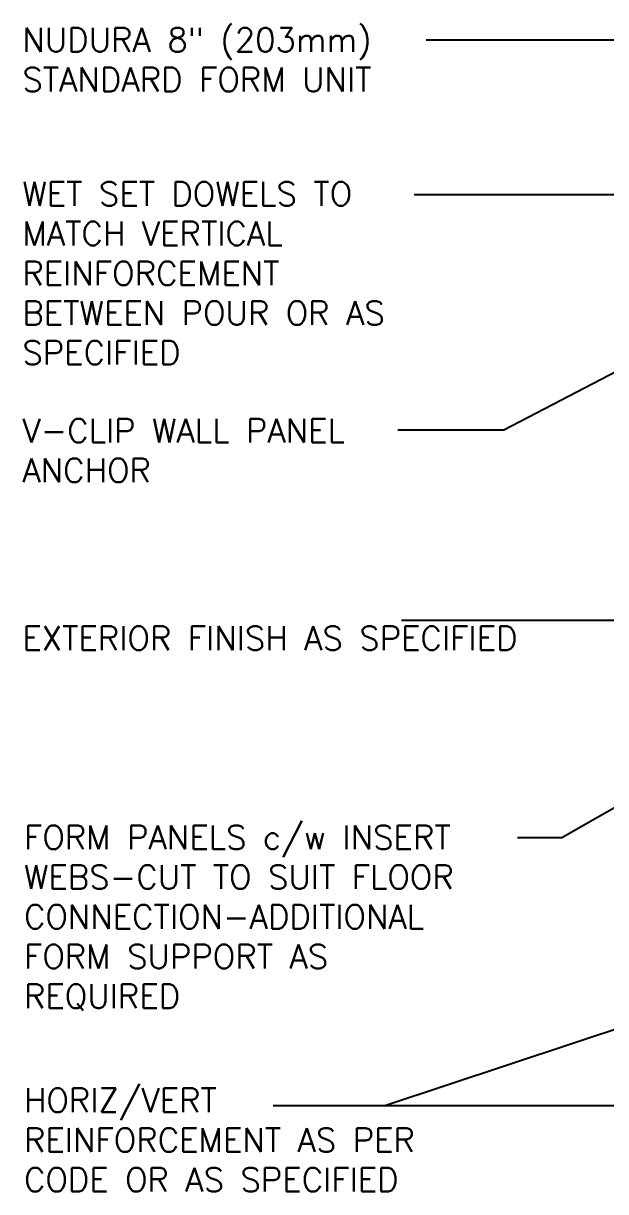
# Model space of a CAD drawing. Header units: inches. Extents: x 236.1 to 290.5, y 91.4 to 160.6.
# Drawn here: x 236.13 to 254.47, y 122.48 to 159.24 of the extents above; entities that cross this region are included whole.
import ezdxf

# ---------------------------------------------------------------- set-up
doc = ezdxf.new("R2010")
doc.units = ezdxf.units.IN
doc.header["$LTSCALE"] = 0.5
doc.header["$MEASUREMENT"] = 0
doc.layers.add('TEXT', color=4, linetype='Continuous')
doc.styles.add('DIM', font='romans.shx', dxfattribs={"width": 0.7})
doc.styles.add('ROMANS', font='romans.shx', dxfattribs={"height": 0.75})
doc.dimstyles.new('ext_12', dxfattribs={"dimscale": 12, "dimtxt": 0.09375, "dimasz": 0.09375, "dimexe": 0.09375, "dimexo": 0.0625, "dimgap": 0.0625, "dimtad": 1, "dimdec": 1, "dimzin": 3, "dimdsep": 46, "dimlunit": 4, "dimtxsty": 'DIM', "dimcen": 0.09, "dimdle": 0.09375, "dimclrt": 4, "dimadec": 0, "dimazin": 0, "dimtfac": 1, "dimtdec": 1, "dimtmove": 2, "dimatfit": 3, "dimfxl": 1, "dimfrac": 2, "dimtolj": 1, "dimtzin": 0, "dimarcsym": 0})

msp = doc.modelspace()

# ---------------------------------------------------------------- texts
at = {"layer": 'TEXT', "char_height": 0.75, "attachment_point": 4, "style": 'ROMANS'}
for s, insert, width in [('NUDURA 8" (203mm) STANDARD FORM UNIT', (236.103, 158.099), 14.95852), ('WET SET DOWELS TO MATCH VERTICAL REINFORCEMENT BETWEEN POUR OR AS SPECIFIED', (236.103, 151.379), 12.95276), ('V-CLIP WALL PANEL ANCHOR', (236.103, 145.803), 12.01477), ('EXTERIOR FINISH AS SPECIFIED', (236.103, 139.896), 15.10061), ('FORM PANELS c/w INSERT WEBS-CUT TO SUIT FLOOR CONNECTION-ADDITIONAL\\PFORM SUPPORT AS \\PREQUIRED', (236.154, 131.096), 17.8384), ('HORIZ/VERT REINFORCEMENT AS PER CODE OR AS SPECIFIED', (236.154, 124.108), 15.33694)]:
    msp.add_mtext(s, dxfattribs=dict(at, insert=insert, width=width))

# ---------------------------------------------------------------- leaders
at = {"layer": 'TEXT'}
for points in [[(258.108, 158.711), (248.812, 158.711)], [(260.716, 153.844), (248.443, 153.844)], [(260.224, 151.11), (251.264, 146.439), (247.926, 146.439)], [(258.029, 136.424), (253.092, 133.62), (251.696, 133.62)], [(263.713, 130.553), (247.519, 125.182), (244.004, 125.182)], [(263.256, 125.182), (247.519, 125.182), (244.004, 125.182)]]:
    msp.add_leader(points, dimstyle='ext_12', dxfattribs=at)
msp.add_leader([(255.866, 140.456), (248.035, 140.456)], dimstyle='ext_12', override={"dimgap": 0.0625, "dimtad": 0}, dxfattribs=at)

doc.saveas('drawing.dxf')
